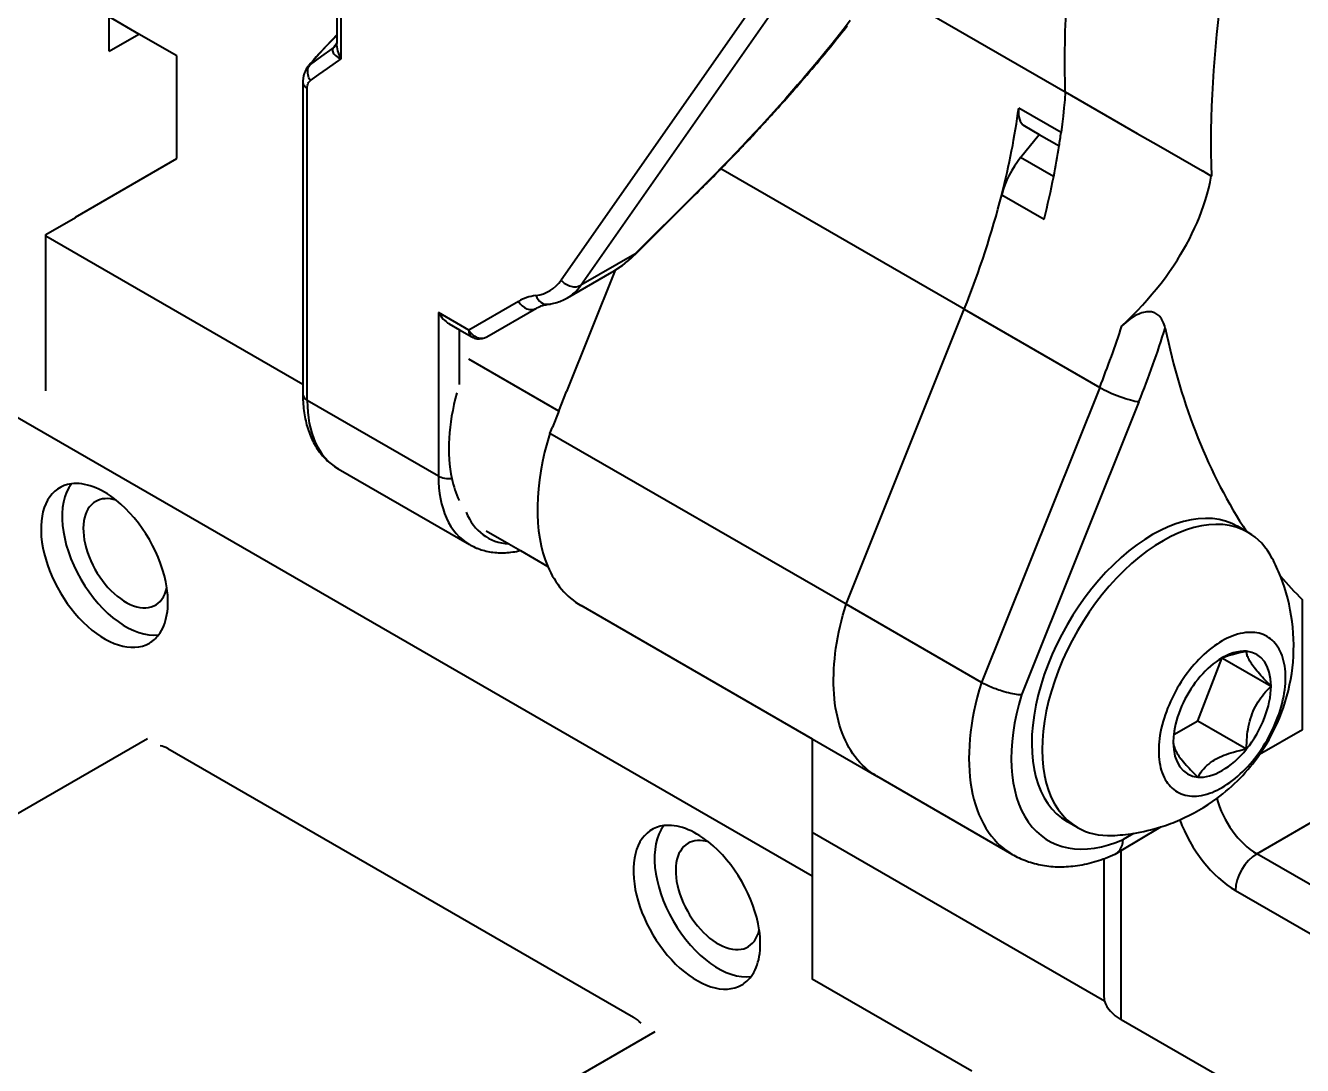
# Model space of a CAD drawing. Header units: millimetres. Extents: x 15 to 415, y 5 to 292.
# Drawn here: x 330.66 to 335.99, y 115.96 to 120.31 of the extents above; entities that cross this region are included whole.
import ezdxf

# ---------------------------------------------------------------- set-up
doc = ezdxf.new("R2010")
doc.units = ezdxf.units.MM
doc.layers.add('Geometries', color=7, linetype='Continuous')

msp = doc.modelspace()

# ---------------------------------------------------------------- linework, layer by layer
at = {"layer": 'Geometries', "linetype": 'Continuous', "lineweight": 40}
for p, q in [((331.9786, 120.1702), (331.9786, 121.4228)), ((334.2225, 120.4839), (335.0042, 120.0326)), ((333.7175, 120.4183), (332.8979, 119.2461)), ((332.9804, 119.224), (333.7992, 120.3952)), ((331.0099, 120.203), (331.0099, 120.3459)), ((331.1336, 120.2745), (331.0099, 120.3459)), ((331.9603, 120.3449), (331.9603, 120.2705)), ((331.0099, 120.203), (331.1336, 120.2745)), ((331.2927, 120.1826), (331.1336, 120.2745)), ((331.9603, 120.2705), (331.9603, 120.2691)), ((331.9603, 120.2691), (331.9603, 120.2374)), ((331.9456, 120.2163), (331.9403, 120.2126)), ((331.9557, 120.2262), (331.9547, 120.225)), ((331.2927, 119.7539), (331.2927, 120.1826)), ((331.843, 120.1428), (331.8426, 120.1423)), ((331.8427, 120.1424), (331.8426, 120.1423)), ((331.843, 120.1428), (331.8427, 120.1424)), ((331.8189, 120.0729), (331.8189, 120.0724)), ((331.8189, 120.0724), (331.8189, 118.8089)), ((331.8372, 118.7431), (331.8372, 120.0469)), ((335.0042, 120.0326), (335.3047, 119.8591)), ((334.9863, 119.863), (334.8095, 119.9651)), ((334.8342, 119.8901), (334.8951, 119.8549)), ((334.8173, 119.7581), (334.8951, 119.8549)), ((334.8951, 119.8549), (334.9782, 119.807)), ((335.3047, 119.8591), (335.3931, 119.8081)), ((335.3931, 119.8081), (335.5767, 119.702)), ((330.8685, 119.509), (331.2927, 119.7539)), ((334.9555, 119.6783), (334.8173, 119.7581)), ((333.5149, 119.6598), (333.5121, 119.657)), ((333.517, 119.662), (333.5149, 119.6598)), ((333.5277, 119.6728), (333.5269, 119.672)), ((333.5297, 119.6748), (333.5277, 119.6728)), ((333.5311, 119.6762), (333.5297, 119.6748)), ((333.5485, 119.694), (333.5461, 119.6915)), ((333.5652, 119.7111), (333.5643, 119.7101)), ((334.582, 119.124), (333.5652, 119.711)), ((335.6142, 119.6804), (335.5767, 119.702)), ((333.4628, 119.6101), (333.4542, 119.6015)), ((333.4595, 119.6044), (333.4646, 119.6094)), ((333.5093, 119.6542), (333.5085, 119.6534)), ((333.5101, 119.655), (333.5093, 119.6542)), ((333.5121, 119.657), (333.5101, 119.655)), ((333.4538, 119.6011), (333.2051, 119.3538)), ((333.2109, 119.357), (333.4596, 119.6044)), ((333.4542, 119.6015), (333.4538, 119.6011)), ((333.4596, 119.6044), (333.4596, 119.6043)), ((334.7385, 119.6022), (334.9153, 119.5002)), ((330.7447, 119.4363), (330.8685, 119.5077)), ((330.8685, 119.509), (330.8685, 119.5077)), ((330.7447, 119.4291), (330.7447, 119.4363)), ((330.7447, 118.8167), (330.7447, 119.4291)), ((331.8189, 118.8089), (330.7447, 119.4291)), ((333.2051, 119.3538), (332.9804, 119.224)), ((333.1241, 119.2875), (332.9208, 118.7795)), ((332.9239, 119.1715), (333.1099, 119.2789)), ((333.1103, 119.2791), (333.1099, 119.2788)), ((333.1149, 119.2818), (333.1103, 119.2791)), ((332.7196, 119.1569), (332.512, 119.037)), ((332.5875, 119.0084), (332.7951, 119.1283)), ((332.512, 119.037), (332.3852, 119.1102)), ((332.3852, 119.1102), (332.3852, 118.4267)), ((334.0885, 117.8907), (334.582, 119.124)), ((334.582, 119.124), (335.1477, 118.7974)), ((332.4294, 119.0636), (332.4736, 119.0381)), ((332.4736, 119.0381), (332.525, 119.0084)), ((332.4736, 118.8097), (332.4736, 119.0381)), ((332.8881, 118.6977), (332.5117, 118.915)), ((330.7447, 118.7831), (330.7447, 118.8167)), ((331.8189, 118.8089), (331.8189, 118.7686)), ((332.8881, 118.6977), (332.9208, 118.7795)), ((335.1477, 118.7974), (334.6541, 117.5641)), ((332.3852, 118.4267), (331.8372, 118.7431)), ((335.3118, 118.7375), (334.8213, 117.5117)), ((333.947, 116.7539), (330.5885, 118.6929)), ((332.8881, 118.6977), (332.8616, 118.6315)), ((332.851, 118.6051), (332.8616, 118.6315)), ((334.0885, 117.8907), (332.851, 118.6051)), ((331.9666, 118.457), (332.5146, 118.1406)), ((332.5851, 118.1974), (332.6787, 118.1433)), ((335.7614, 118.1948), (335.7239, 118.2165)), ((335.7677, 118.1912), (335.7614, 118.1948)), ((332.6787, 118.1433), (332.7274, 118.1152)), ((332.7274, 118.1152), (332.8418, 118.0491)), ((335.9949, 117.3663), (335.9949, 117.9097)), ((332.9797, 117.8862), (333.947, 117.3277)), ((334.6541, 117.5641), (334.0885, 117.8907)), ((335.5573, 117.4037), (335.6583, 117.6641)), ((335.6615, 117.6655), (335.6582, 117.6641)), ((335.6615, 117.6655), (335.8635, 117.5489)), ((335.4571, 117.3459), (335.5573, 117.4037)), ((335.5573, 117.4037), (335.7614, 117.2858)), ((335.9949, 117.3663), (335.816, 117.263)), ((330.292, 116.8229), (331.1697, 117.3296)), ((333.947, 117.3277), (333.947, 116.9678)), ((333.947, 117.3277), (334.2172, 117.1717)), ((331.2551, 117.2875), (333.1996, 116.1648)), ((334.2172, 117.1717), (334.2172, 117.1717)), ((334.7828, 116.8451), (334.2172, 117.1717)), ((335.8038, 116.8477), (336.1123, 117.0258)), ((333.947, 116.9678), (333.947, 116.9364)), ((335.0552, 116.9571), (335.0114, 116.9824)), ((335.2381, 116.8611), (335.4034, 116.9599)), ((335.1685, 116.2312), (333.947, 116.9364)), ((333.947, 116.9364), (333.947, 116.7539)), ((335.2884, 116.9329), (335.2457, 116.9075)), ((335.211, 116.8455), (335.2111, 116.8456)), ((335.2111, 116.8456), (335.2112, 116.8457)), ((335.2112, 116.8457), (335.2111, 116.8456)), ((335.2112, 116.8457), (335.2154, 116.8478)), ((335.2126, 116.8459), (335.2381, 116.8611)), ((335.2381, 116.1537), (335.2381, 116.8611)), ((336.6263, 116.3728), (335.8038, 116.8477)), ((335.1649, 116.827), (335.1649, 116.2557)), ((333.947, 116.7539), (333.947, 116.3241)), ((335.7154, 116.6946), (336.5379, 116.2197)), ((334.6138, 115.9391), (333.947, 116.3241)), ((336.5379, 115.4032), (335.2381, 116.1537)), ((310.0281, 102.6741), (333.291, 116.1049))]:
    msp.add_line(p, q, dxfattribs=at)
at = {"layer": 'Geometries', "linetype": 'Continuous', "lineweight": 40, "flags": 128}
for points in [[(335.0042, 120.0326), (335.0031, 120.0743), (335.0024, 120.1162), (335.0022, 120.1583), (335.0024, 120.2007), (335.003, 120.2433), (335.004, 120.2862), (335.0058, 120.337), (335.0081, 120.3881), (335.011, 120.4395), (335.0145, 120.4912), (335.0181, 120.5376), (335.0222, 120.5842), (335.0268, 120.631), (335.0303, 120.6643)], [(334.1058, 120.3306), (334.0862, 120.3052), (334.0661, 120.2795), (334.0455, 120.2535), (334.0241, 120.2268), (334.0022, 120.1998), (333.9798, 120.1726), (333.957, 120.1452), (333.9337, 120.1175), (333.91, 120.0897), (333.8858, 120.0617), (333.8613, 120.0335), (333.8364, 120.0052), (333.8111, 119.9768), (333.7854, 119.9482), (333.7594, 119.9195), (333.7334, 119.8912), (333.7072, 119.8628), (333.6806, 119.8344), (333.6537, 119.8058), (333.6259, 119.7767), (333.5979, 119.7474), (333.5696, 119.7182), (333.541, 119.6889), (333.5122, 119.6596), (333.4831, 119.6304), (333.4628, 119.6101)], [(334.0787, 120.291), (334.0839, 120.2976), (334.0913, 120.307), (334.0936, 120.31)], [(331.9603, 120.2705), (331.957, 120.2671), (331.945, 120.2548), (331.9331, 120.2424), (331.9212, 120.2299), (331.9094, 120.2173), (331.9085, 120.2163)], [(331.9085, 120.2163), (331.8977, 120.2045), (331.886, 120.1917), (331.8744, 120.1787), (331.8629, 120.1657), (331.8514, 120.1525), (331.8431, 120.1429)], [(331.9403, 120.2126), (331.8971, 120.1822), (331.8489, 120.1476)], [(331.9456, 120.2163), (331.944, 120.2135), (331.943, 120.2106), (331.9426, 120.2077), (331.9427, 120.2046), (331.9436, 120.2005), (331.9454, 120.1964), (331.948, 120.1923), (331.9514, 120.1882), (331.9555, 120.1842), (331.9603, 120.1804), (331.9658, 120.1767), (331.9719, 120.1733), (331.9786, 120.1702)], [(331.953, 120.2256), (331.9495, 120.2212), (331.9456, 120.2163)], [(331.9547, 120.225), (331.9504, 120.2204), (331.9456, 120.2163)], [(331.9594, 120.2332), (331.9581, 120.2317), (331.9536, 120.2264), (331.953, 120.2256)], [(331.9566, 120.2276), (331.9563, 120.2271), (331.956, 120.2267), (331.9556, 120.2262), (331.9552, 120.2257), (331.9548, 120.2251)], [(331.9594, 120.2332), (331.9592, 120.2327), (331.959, 120.2321), (331.9587, 120.2315), (331.9584, 120.2308), (331.9579, 120.23), (331.9576, 120.2292), (331.9573, 120.2288), (331.957, 120.2283), (331.9566, 120.2277), (331.9566, 120.2276)], [(331.9605, 120.237), (331.9604, 120.2369), (331.9604, 120.2367), (331.9604, 120.2365), (331.9603, 120.2363), (331.9602, 120.236), (331.9601, 120.2356), (331.96, 120.2352), (331.96, 120.2349), (331.9599, 120.2346), (331.9598, 120.2343), (331.9595, 120.2336), (331.9594, 120.2332)], [(331.9786, 120.1702), (331.9733, 120.1812), (331.9688, 120.1926), (331.9652, 120.2041), (331.9631, 120.2127), (331.9615, 120.2212), (331.9606, 120.2294), (331.9603, 120.2374)], [(333.9863, 120.1766), (333.9867, 120.1771), (333.9951, 120.1873), (334.0032, 120.1971), (334.0057, 120.2001)], [(331.8427, 120.1424), (331.8412, 120.1406), (331.84, 120.1391), (331.8391, 120.1379), (331.8384, 120.137), (331.8379, 120.1363), (331.8349, 120.1319), (331.8322, 120.1273), (331.8298, 120.1226), (331.8287, 120.1204), (331.8277, 120.1179), (331.8265, 120.115), (331.8254, 120.1122), (331.8246, 120.1096), (331.824, 120.1077), (331.8234, 120.1057), (331.8227, 120.1032), (331.822, 120.1005), (331.8215, 120.098), (331.8211, 120.0959), (331.8207, 120.0937), (331.8202, 120.0909), (331.82, 120.089), (331.8198, 120.0875), (331.8196, 120.0861), (331.8195, 120.0846), (331.8193, 120.0831), (331.8192, 120.0817), (331.8191, 120.0802), (331.819, 120.0782), (331.8189, 120.0756), (331.8189, 120.0729)], [(331.8501, 120.0801), (331.8469, 120.0857), (331.8443, 120.0915), (331.8422, 120.0975), (331.8406, 120.1036), (331.8396, 120.1097), (331.8392, 120.1157), (331.8394, 120.1217), (331.8402, 120.1275), (331.8415, 120.133), (331.8434, 120.1382), (331.8459, 120.1431), (331.8489, 120.1476)], [(331.8431, 120.1429), (331.8431, 120.1428), (331.843, 120.1428)], [(331.8489, 120.1476), (331.8458, 120.1454), (331.8431, 120.1429)], [(331.8501, 120.0801), (331.8859, 120.1056), (331.9218, 120.1309), (331.9786, 120.1702)], [(331.8189, 120.0724), (331.8192, 120.0689), (331.8201, 120.0654), (331.8216, 120.062), (331.8236, 120.0586), (331.8262, 120.0554), (331.8294, 120.0524), (331.833, 120.0495), (331.8372, 120.0469)], [(331.8372, 120.0469), (331.8374, 120.053), (331.8382, 120.0586), (331.8395, 120.0639), (331.8413, 120.0687), (331.843, 120.0721), (331.8451, 120.0752), (331.8475, 120.0778), (331.8501, 120.0801)], [(333.8372, 120.003), (333.8376, 120.0035), (333.8435, 120.0101), (333.8536, 120.0215), (333.8634, 120.0327), (333.8729, 120.0435), (333.8769, 120.0481)], [(333.8769, 120.0481), (333.882, 120.054), (333.8912, 120.0645), (333.9006, 120.0754), (333.9025, 120.0776)], [(335.0042, 120.0326), (335.0015, 119.9991), (334.9983, 119.9653), (334.9948, 119.9314), (334.9907, 119.8973), (334.9863, 119.863)], [(333.7631, 119.9207), (333.7669, 119.9248), (333.7738, 119.9324), (333.7782, 119.9373), (333.7823, 119.9418), (333.7859, 119.9458), (333.7891, 119.9493), (333.7918, 119.9523), (333.7942, 119.9549), (333.7961, 119.957), (333.7969, 119.9579), (333.7976, 119.9587), (333.7982, 119.9594), (333.7987, 119.9599), (333.7991, 119.9603), (333.7996, 119.9609), (333.8006, 119.962), (333.8019, 119.9635), (333.8036, 119.9654), (333.8054, 119.9674), (333.8099, 119.9724), (333.8148, 119.9779), (333.8201, 119.9838), (333.8258, 119.9901), (333.8281, 119.9927)], [(333.8281, 119.9927), (333.8317, 119.9968), (333.8372, 120.003)], [(333.7072, 119.8601), (333.7113, 119.8645), (333.726, 119.8803), (333.7327, 119.8876), (333.7395, 119.8949), (333.7462, 119.9023), (333.7498, 119.9062)], [(333.7498, 119.9062), (333.7531, 119.9097), (333.76, 119.9172), (333.7631, 119.9207)], [(333.66, 119.8098), (333.6627, 119.8126), (333.6688, 119.8191), (333.6827, 119.8339), (333.6935, 119.8453)], [(333.6935, 119.8453), (333.6969, 119.849), (333.7072, 119.8601)], [(333.606, 119.7532), (333.6082, 119.7555), (333.6173, 119.7649), (333.6208, 119.7686)], [(333.6208, 119.7686), (333.6259, 119.774), (333.6342, 119.7826), (333.6367, 119.7852)], [(333.6367, 119.7852), (333.642, 119.7908), (333.6458, 119.7948)], [(333.6458, 119.7948), (333.6493, 119.7984), (333.6562, 119.8057), (333.66, 119.8098)], [(333.5652, 119.7111), (333.5677, 119.7136), (333.5738, 119.7199)], [(333.5738, 119.7199), (333.5784, 119.7247), (333.5888, 119.7354), (333.589, 119.7355)], [(333.589, 119.7355), (333.5987, 119.7456), (333.606, 119.7532)], [(333.517, 119.662), (333.5184, 119.6634), (333.5269, 119.672)], [(333.5311, 119.6762), (333.5318, 119.677), (333.534, 119.6792)], [(333.534, 119.6792), (333.5447, 119.6901), (333.5461, 119.6915)], [(333.5485, 119.694), (333.5564, 119.7021), (333.5643, 119.7101)], [(335.2404, 119.0544), (335.2626, 119.0757), (335.2843, 119.0972), (335.3055, 119.1191), (335.3263, 119.1413), (335.3466, 119.1639), (335.3663, 119.1867), (335.3855, 119.2099), (335.4042, 119.2334), (335.4222, 119.2573), (335.4397, 119.2815), (335.4566, 119.306), (335.4728, 119.3309), (335.4859, 119.3521), (335.4985, 119.3735), (335.5107, 119.3952), (335.5223, 119.4171), (335.5334, 119.4393), (335.5443, 119.4622), (335.5545, 119.4854), (335.5642, 119.5089), (335.5732, 119.5325), (335.5816, 119.5564), (335.5895, 119.5808), (335.5967, 119.6054), (335.6032, 119.6302), (335.609, 119.6552), (335.6142, 119.6804)], [(333.4646, 119.6094), (333.4751, 119.6198), (333.4901, 119.6348), (333.493, 119.6378)], [(333.493, 119.6378), (333.5045, 119.6494), (333.5085, 119.6534)], [(333.4596, 119.6043), (333.4592, 119.604), (333.4568, 119.6023), (333.4538, 119.6011)], [(333.2051, 119.3538), (333.1923, 119.3411), (333.1792, 119.3291), (333.1659, 119.3178), (333.1523, 119.3071), (333.1385, 119.2971), (333.126, 119.2887)], [(333.2109, 119.357), (333.2105, 119.3566), (333.208, 119.3549), (333.2051, 119.3538)], [(333.126, 119.2887), (333.1245, 119.2877), (333.1149, 119.2818)], [(332.7951, 119.1283), (332.7969, 119.1293), (332.8012, 119.1316), (332.8024, 119.1322)], [(332.8024, 119.1322), (332.8057, 119.1337), (332.8102, 119.1357), (332.8147, 119.1375), (332.8194, 119.1391), (332.8241, 119.1405), (332.8289, 119.1418), (332.8326, 119.1426)], [(332.8326, 119.1426), (332.8338, 119.1429), (332.8387, 119.1438), (332.8433, 119.1446), (332.8446, 119.1448)], [(332.8446, 119.1448), (332.8486, 119.1453), (332.8517, 119.1458)], [(332.8517, 119.1458), (332.8551, 119.1464), (332.8616, 119.1477), (332.8679, 119.1491), (332.8742, 119.1508), (332.8804, 119.1526), (332.8865, 119.1546), (332.8926, 119.1567), (332.8985, 119.159), (332.9043, 119.1615), (332.9101, 119.1642), (332.9158, 119.167), (332.9213, 119.17), (332.9239, 119.1715)], [(335.4212, 119.0454), (335.4195, 119.0528), (335.4173, 119.0602), (335.4146, 119.0674), (335.4121, 119.073), (335.4093, 119.0784), (335.406, 119.0838), (335.4023, 119.089), (335.3986, 119.0933), (335.3945, 119.0974), (335.39, 119.1012), (335.3862, 119.1039), (335.3821, 119.1063), (335.3777, 119.1084), (335.3731, 119.1103), (335.3686, 119.1116), (335.3639, 119.1126), (335.359, 119.1133), (335.3542, 119.1136), (335.3486, 119.1136), (335.3431, 119.1131), (335.3377, 119.1123), (335.3307, 119.1108), (335.3238, 119.1089), (335.3171, 119.1065), (335.3107, 119.1039), (335.3024, 119.0999), (335.2945, 119.0957), (335.2868, 119.0911), (335.2794, 119.0862), (335.2723, 119.0812), (335.2655, 119.076), (335.2568, 119.069), (335.2485, 119.0618), (335.2404, 119.0544)], [(331.8189, 118.7686), (331.8189, 118.7636), (331.819, 118.7543), (331.8193, 118.7451), (331.8198, 118.736), (331.8204, 118.7269), (331.8211, 118.7179), (331.822, 118.709), (331.8231, 118.7002), (331.8243, 118.6915), (331.8256, 118.6828), (331.8271, 118.6743), (331.8288, 118.6658), (331.8306, 118.6575), (331.8325, 118.6492), (331.8346, 118.6411), (331.8369, 118.6331), (331.8393, 118.6251), (331.8418, 118.6174), (331.8445, 118.6097), (331.8473, 118.6021), (331.8503, 118.5947), (331.8534, 118.5874), (331.8567, 118.5803), (331.86, 118.5733), (331.8636, 118.5664), (331.8672, 118.5597), (331.871, 118.5531), (331.875, 118.5467), (331.879, 118.5404), (331.8832, 118.5342), (331.8875, 118.5283), (331.8919, 118.5224), (331.8965, 118.5168), (331.9011, 118.5112), (331.9059, 118.5059), (331.9108, 118.5007), (331.9158, 118.4956), (331.9209, 118.4908), (331.9261, 118.486), (331.9315, 118.4815), (331.9369, 118.4771), (331.9424, 118.4729), (331.9481, 118.4688), (331.9538, 118.4649), (331.9596, 118.4611), (331.9656, 118.4576), (331.9666, 118.457)], [(332.5146, 118.1406), (332.5196, 118.1378), (332.5257, 118.1345), (332.5319, 118.1315), (332.5382, 118.1286), (332.5446, 118.1258), (332.547, 118.1248)], [(332.547, 118.1248), (332.551, 118.1233), (332.5576, 118.1209), (332.5642, 118.1187), (332.5709, 118.1166), (332.5777, 118.1148), (332.5846, 118.1131), (332.5915, 118.1116), (332.5986, 118.1102), (332.6057, 118.1091), (332.6128, 118.1081), (332.6201, 118.1073), (332.6274, 118.1066), (332.6347, 118.1062), (332.6348, 118.1062)], [(332.6348, 118.1062), (332.6422, 118.1059), (332.6497, 118.1059), (332.6572, 118.106), (332.6649, 118.1062), (332.6725, 118.1067), (332.6803, 118.1074), (332.688, 118.1082), (332.6958, 118.1092), (332.7037, 118.1104), (332.7116, 118.1118), (332.7196, 118.1134), (332.7274, 118.1152)], [(334.1568, 117.2178), (334.1462, 117.2288), (334.1361, 117.2404), (334.1264, 117.2526), (334.1171, 117.2654), (334.1083, 117.2787), (334.1002, 117.2924), (334.0925, 117.3065), (334.0853, 117.3212), (334.0785, 117.3365), (334.0721, 117.3525), (334.0662, 117.369), (334.0609, 117.3859), (334.056, 117.4034), (334.0517, 117.4213), (334.0479, 117.4393), (334.0447, 117.4577), (334.0419, 117.4766), (334.0397, 117.4958), (334.038, 117.5157), (334.0368, 117.536), (334.0361, 117.5566), (334.036, 117.5775), (334.0364, 117.5988), (334.0373, 117.6199), (334.0387, 117.6413), (334.0406, 117.6629), (334.0431, 117.6848), (334.0461, 117.7073), (334.0497, 117.73), (334.0538, 117.7528), (334.0584, 117.7758), (334.0635, 117.7989), (334.069, 117.8217), (334.075, 117.8446), (334.0815, 117.8676), (334.0885, 117.8907)], [(335.8015, 117.2546), (335.8045, 117.2585), (335.8135, 117.2708), (335.8222, 117.2834), (335.8307, 117.2963), (335.839, 117.3094), (335.8469, 117.3228), (335.8545, 117.3363), (335.8617, 117.35), (335.8686, 117.3638), (335.8752, 117.3777), (335.8813, 117.3916), (335.8871, 117.4055), (335.8924, 117.4194), (335.8973, 117.4333), (335.9018, 117.447), (335.9059, 117.4606), (335.91, 117.4757), (335.9136, 117.4905), (335.9166, 117.5051), (335.9191, 117.5193), (335.9211, 117.5332), (335.9227, 117.5465), (335.9237, 117.5595), (335.9243, 117.572), (335.9245, 117.5841), (335.9243, 117.5962), (335.9237, 117.6082), (335.9226, 117.6201), (335.921, 117.6319), (335.919, 117.6434), (335.9164, 117.6545), (335.9134, 117.6654), (335.9099, 117.6759), (335.9059, 117.6861), (335.9018, 117.695), (335.8973, 117.7035), (335.8924, 117.7117), (335.8871, 117.7194), (335.8813, 117.7267), (335.8752, 117.7335), (335.8686, 117.7399), (335.8617, 117.7457), (335.8545, 117.751), (335.8469, 117.7558), (335.839, 117.76), (335.8307, 117.7636), (335.8222, 117.7667), (335.8135, 117.7692), (335.8045, 117.7711), (335.7953, 117.7724), (335.7859, 117.7731), (335.7764, 117.7733), (335.7667, 117.773), (335.757, 117.772), (335.746, 117.7704), (335.7349, 117.7681), (335.7238, 117.7652), (335.7128, 117.7617), (335.7017, 117.7577), (335.691, 117.7533), (335.6803, 117.7483), (335.6698, 117.743), (335.6594, 117.7372), (335.6488, 117.7308), (335.6381, 117.7239), (335.6272, 117.7164), (335.6162, 117.7082), (335.6052, 117.6995), (335.5943, 117.6903), (335.5834, 117.6805), (335.5726, 117.6702), (335.5618, 117.6593), (335.552, 117.649), (335.5424, 117.6382), (335.5328, 117.627), (335.5235, 117.6155), (335.5143, 117.6035), (335.5053, 117.5912), (335.4965, 117.5786), (335.488, 117.5657), (335.4798, 117.5526), (335.4719, 117.5393), (335.4643, 117.5257), (335.457, 117.512), (335.4501, 117.4982), (335.4436, 117.4843), (335.4374, 117.4704), (335.4317, 117.4565), (335.4264, 117.4426), (335.4214, 117.4287), (335.4169, 117.415), (335.4128, 117.4014), (335.4088, 117.3863), (335.4052, 117.3715), (335.4022, 117.3569), (335.3996, 117.3427), (335.3976, 117.3288), (335.3961, 117.3155), (335.395, 117.3026), (335.3944, 117.29), (335.3942, 117.2779)], [(335.7614, 117.6941), (335.7461, 117.6909), (335.7309, 117.6875), (335.7159, 117.6838), (335.7013, 117.6797), (335.6894, 117.6759), (335.6779, 117.6719), (335.6666, 117.6676), (335.6615, 117.6655)], [(335.8635, 117.5489), (335.8553, 117.5571), (335.8477, 117.5649), (335.8405, 117.5724), (335.8337, 117.5795), (335.8273, 117.5864), (335.8213, 117.5929), (335.8157, 117.5992), (335.8096, 117.6062), (335.8039, 117.613), (335.7986, 117.6194), (335.7937, 117.6256), (335.7892, 117.6315), (335.7851, 117.6372), (335.7814, 117.6428), (335.7779, 117.6481), (335.7748, 117.6532), (335.7721, 117.6582), (335.7696, 117.6631), (335.7675, 117.6678), (335.7659, 117.6718), (335.7646, 117.6756), (335.7634, 117.6794), (335.7626, 117.6832), (335.762, 117.6869), (335.7616, 117.6905), (335.7614, 117.6941)], [(335.6582, 117.6641), (335.6557, 117.663), (335.6456, 117.6582)], [(334.7397, 117.5275), (334.7331, 117.5296), (334.7266, 117.5318), (334.7201, 117.5341), (334.7134, 117.5366), (334.7068, 117.5392), (334.7002, 117.5418), (334.694, 117.5444), (334.6879, 117.5471), (334.6819, 117.5498), (334.6759, 117.5526), (334.6701, 117.5555), (334.6644, 117.5584), (334.6592, 117.5612), (334.6541, 117.5641)], [(334.8213, 117.5117), (334.8148, 117.5119), (334.8078, 117.5125), (334.8004, 117.5133), (334.7926, 117.5145), (334.7844, 117.516), (334.7759, 117.5178), (334.7671, 117.5198), (334.7581, 117.5221), (334.7489, 117.5247), (334.7397, 117.5275)], [(335.7614, 117.2858), (335.7616, 117.2988), (335.762, 117.3113), (335.7626, 117.3233), (335.7634, 117.3348), (335.7646, 117.346), (335.7659, 117.3568), (335.7675, 117.3672), (335.7696, 117.379), (335.7721, 117.3905), (335.7748, 117.4015), (335.7779, 117.4123), (335.7814, 117.4228), (335.7851, 117.4331), (335.7892, 117.4432), (335.7937, 117.4531), (335.7986, 117.4629), (335.8039, 117.4725), (335.8096, 117.4821), (335.8157, 117.4915), (335.8213, 117.4997), (335.8273, 117.5078), (335.8337, 117.5159), (335.8405, 117.524), (335.8477, 117.5322), (335.8553, 117.5405), (335.8635, 117.5489)], [(335.4553, 117.3132), (335.4554, 117.3096), (335.4558, 117.306), (335.4564, 117.3023), (335.4568, 117.3005)], [(335.3942, 117.2779), (335.3944, 117.2658), (335.3951, 117.2538), (335.3962, 117.2419), (335.3977, 117.2301), (335.3998, 117.2186), (335.4023, 117.2075), (335.4053, 117.1966), (335.4088, 117.1861), (335.4128, 117.176), (335.4169, 117.1671), (335.4214, 117.1585), (335.4264, 117.1504), (335.4317, 117.1426), (335.4374, 117.1353), (335.4436, 117.1285), (335.4501, 117.1221), (335.457, 117.1163), (335.4643, 117.111), (335.4719, 117.1062), (335.4798, 117.102), (335.488, 117.0984), (335.4965, 117.0953), (335.5053, 117.0929), (335.5143, 117.091), (335.5235, 117.0896), (335.5328, 117.0889), (335.5424, 117.0887), (335.552, 117.0891), (335.5618, 117.09), (335.5728, 117.0916), (335.5838, 117.0939), (335.5949, 117.0968), (335.606, 117.1003), (335.617, 117.1043), (335.6278, 117.1088), (335.6384, 117.1137), (335.649, 117.1191), (335.6594, 117.1248), (335.67, 117.1312), (335.6807, 117.1381), (335.6916, 117.1457), (335.7025, 117.1538), (335.7135, 117.1626), (335.7244, 117.1717), (335.7353, 117.1815), (335.7462, 117.1918), (335.757, 117.2027), (335.7667, 117.213), (335.7764, 117.2238), (335.7859, 117.235), (335.7953, 117.2466), (335.8015, 117.2546)], [(335.4568, 117.3005), (335.4573, 117.2985), (335.4584, 117.2947), (335.4597, 117.2909), (335.4607, 117.2883)], [(335.4607, 117.2883), (335.4613, 117.2869), (335.4634, 117.2822), (335.4659, 117.2773), (335.4686, 117.2723), (335.4717, 117.2672), (335.4746, 117.2627)], [(335.4746, 117.2627), (335.4752, 117.2619), (335.4789, 117.2563), (335.4831, 117.2506), (335.4873, 117.245)], [(335.5573, 117.168), (335.5627, 117.1768), (335.5686, 117.1856), (335.5751, 117.1942), (335.5823, 117.2027), (335.5887, 117.2095), (335.5957, 117.2162), (335.6031, 117.2227), (335.6111, 117.229), (335.6197, 117.235), (335.6257, 117.2389), (335.632, 117.2427), (335.6402, 117.2472), (335.6486, 117.2514), (335.6574, 117.2555), (335.6665, 117.2593), (335.6761, 117.263), (335.686, 117.2665), (335.6961, 117.2698), (335.7064, 117.2729), (335.7198, 117.2765), (335.7335, 117.2799), (335.7474, 117.283), (335.7614, 117.2858)], [(334.2172, 117.1717), (334.2127, 117.1743), (334.2008, 117.1819), (334.1893, 117.19), (334.1781, 117.1987), (334.1673, 117.208), (334.1568, 117.2178)], [(335.4873, 117.245), (335.4876, 117.2447), (335.4924, 117.2385), (335.4977, 117.2321), (335.5034, 117.2253), (335.505, 117.2234)], [(335.505, 117.2234), (335.5095, 117.2183), (335.5151, 117.212), (335.5159, 117.2112)], [(335.5159, 117.2112), (335.5211, 117.2055), (335.5275, 117.1986), (335.5343, 117.1915), (335.5415, 117.184), (335.5492, 117.1762), (335.5573, 117.168)], [(335.2154, 116.8478), (335.2196, 116.8505), (335.2236, 116.8537), (335.2272, 116.8573), (335.2306, 116.8614), (335.2337, 116.8659), (335.2364, 116.8708), (335.2389, 116.8761), (335.241, 116.8818), (335.2427, 116.8878), (335.2441, 116.8941), (335.2451, 116.9006), (335.2457, 116.9075)], [(334.7828, 116.8451), (334.7884, 116.842), (334.7888, 116.8417)], [(334.7888, 116.8417), (334.7958, 116.838), (334.8034, 116.8341), (334.811, 116.8304), (334.8185, 116.827)], [(335.1649, 116.827), (335.1721, 116.8296), (335.182, 116.8334), (335.1918, 116.8373), (335.2017, 116.8415), (335.211, 116.8455)], [(334.8185, 116.827), (334.8187, 116.8269), (334.8265, 116.8236), (334.8344, 116.8204), (334.8372, 116.8193)], [(334.8372, 116.8193), (334.8424, 116.8174), (334.8504, 116.8145), (334.8586, 116.8119), (334.8668, 116.8094), (334.8751, 116.8071), (334.8834, 116.8049), (334.8919, 116.803), (334.9004, 116.8012), (334.909, 116.7996), (334.9177, 116.7982), (334.9264, 116.7969), (334.9352, 116.7959), (334.9441, 116.795), (334.953, 116.7943), (334.962, 116.7937), (334.9711, 116.7934), (334.9802, 116.7933), (334.9894, 116.7933), (334.9987, 116.7935), (335.008, 116.7939), (335.0156, 116.7944)], [(335.0156, 116.7944), (335.0173, 116.7945), (335.0267, 116.7953), (335.0362, 116.7963), (335.0457, 116.7974), (335.0552, 116.7988), (335.0648, 116.8003), (335.0744, 116.802), (335.0841, 116.8039), (335.0938, 116.806), (335.1035, 116.8083), (335.1132, 116.8108), (335.123, 116.8135), (335.1271, 116.8147)], [(335.1271, 116.8147), (335.1328, 116.8163), (335.1426, 116.8194), (335.1524, 116.8226), (335.1623, 116.826), (335.1649, 116.827)]]:
    msp.add_lwpolyline(points, dxfattribs=at)
at = {"layer": 'Geometries', "linetype": 'Continuous', "lineweight": 40}
for centre, radius, start, end in [((329.6985, 123.7371), 5.5733, 320.6072, 321.8062), ((328.9323, 124.3694), 6.5668, 319.18913, 320.32159), ((332.8373, 119.7321), 0.5294, 309.5174, 314.8805), ((332.8666, 119.6962), 0.4831, 302.4947, 309.5501), ((332.5562, 119.0625), 0.0625, 240, 260.4018), ((332.5562, 119.0625), 0.0625, 260.4018, 300), ((335.1653, 117.7163), 0.793, 21.6254, 27.479), ((335.1653, 117.7163), 0.793, 325.1371, 21.6254), ((335.1653, 117.7163), 0.793, 306.535, 325.1371), ((335.1653, 117.7163), 0.793, 293.5647, 306.535), ((335.1653, 117.7163), 0.793, 278.9278, 287.4706), ((335.1653, 117.7163), 0.793, 287.4706, 293.5647), ((335.1653, 117.7163), 0.793, 272.521, 278.9278)]:
    msp.add_arc(centre, radius, start, end, dxfattribs=at)
for centre, major_axis, ratio, start_param, end_param in [((338.7942, 121.6461), (2.25, 3.8971), 0.57735, 1.555059, 2.391508), ((332.3811, 119.2453), (-0.8308, -1.439), 0.57735, 4.293246, 4.397027), ((333.0667, 119.3005), (-1.25, -2.1651), 0.57735, 2.026052, 2.18806), ((334.8967, 119.9983), (0.0625, 0.1083), 0.57735, 2.188127, 3.141593), ((333.2435, 119.1984), (1.25, 2.1651), 0.57735, 5.30406, 5.329646), ((333.2435, 119.1984), (1.25, 2.1651), 0.57735, 5.24602, 5.30406), ((334.9057, 119.6324), (0.125, 0.2165), 0.57735, 1.308997, 2.016289), ((333.2435, 119.1984), (1.25, 2.1651), 0.57735, 5.166754, 5.24602), ((333.0667, 119.3005), (-1.25, -2.1651), 0.57735, 1.815141, 2.025162), ((334.9057, 119.6324), (0.125, 0.2165), 0.57735, 2.016289, 2.025162), ((332.6297, 119.579), (-0.2187, 0.3789), 0.57735, 2.908797, 3.405039), ((332.9421, 119.2716), (0.0512, -0.0358), 0.788326, 4.359523, 5.930323), ((333.0009, 118.6697), (0.2813, -0.4871), 0.57735, 2.908797, 3.141593), ((332.8363, 119.2067), (-0.0083, 0.0619), 0.794472, 1.886164, 3.141607), ((332.6739, 119.6045), (0.25, -0.433), 0.57735, 0.000032, 0.263447), ((332.7638, 119.1824), (0.0313, -0.0541), 0.816497, 4.712389, 6.283185), ((332.4294, 119.1358), (0.0442, -0.0765), 0.57735, 4.712389, 5.497787), ((332.5562, 119.0625), (-0.0313, 0.0541), 0.816497, 1.570796, 3.141593), ((332.5562, 119.0625), (0.0313, 0.0541), 0.57735, 2.356194, 3.141593), ((333.6324, 118.9739), (-1.25, -2.1651), 0.57735, 1.815142, 1.927848), ((333.7208, 118.9228), (1.3125, 2.2733), 0.57735, 4.956735, 5.085296), ((338.6615, 121.7227), (2.3438, 4.0596), 0.57735, 2.568533, 2.861742), ((331.8814, 118.7686), (0.0625, 0), 0.57735, 3.141593, 3.926991), ((332.9588, 118.8476), (-0.375, -0.6495), 0.57735, 5.142078, 5.714843), ((335.2234, 118.7886), (-0.1161, 0.0464), 0.197528, 0.941049, 1.726433), ((335.2234, 118.7886), (-0.1161, 0.0464), 0.197528, 1.72643, 2.511835), ((332.2791, 118.9982), (-0.3125, -0.5413), 0.57735, 5.497787, 6.283185), ((333.4172, 118.6439), (-0.4375, -0.7578), 0.57735, 5.082775, 5.874129), ((330.9899, 118.053), (0.1875, -0.3248), 0.57735, 2.903652, 6.283185), ((331.0783, 118.104), (0.1875, -0.3248), 0.57735, 3.379534, 6.045244), ((330.9899, 118.053), (0.1875, -0.3248), 0.57735, 2.171472, 2.903652), ((332.4294, 118.4522), (0.0625, 0), 0.57735, 3.926991, 4.898103), ((332.8271, 118.6818), (0.3125, 0.5413), 0.57735, 2.356194, 3.141591), ((332.9588, 118.8476), (-0.375, -0.6495), 0.57735, 5.714843, 5.902432), ((331.0783, 118.104), (-0.125, 0.2165), 0.57735, 5.724203, 6.283185), ((330.9899, 118.053), (0.1875, -0.3248), 0.57735, 0.970121, 2.171472), ((335.3677, 117.5994), (0.3562, 0.617), 0.57735, 0, 3.141593), ((331.0783, 118.104), (-0.125, 0.2165), 0.57735, 0, 3.700575), ((332.8713, 118.6563), (-0.2813, -0.4871), 0.57735, 5.868903, 6.563182), ((335.4114, 117.5741), (0.3562, 0.617), 0.57735, 0, 3.141593), ((335.4114, 117.5741), (0.3562, 0.617), 0.57735, 5.930469, 6.283185), ((333.4172, 118.6439), (-0.4375, -0.7578), 0.57735, 5.874129, 6.283185), ((338.6615, 121.7227), (2.3438, 4.0596), 0.57735, 2.943647, 2.992216), ((330.9899, 118.053), (0.1875, -0.3248), 0.57735, 0.237941, 0.970121), ((330.9899, 118.053), (0.1875, -0.3248), 0.57735, 0, 0.237941), ((335.6594, 117.431), (0.1443, 0.25), 0.57735, 0.261799, 0.852941), ((335.6594, 117.431), (0.1443, 0.25), 0.57735, 5.497787, 6.544985), ((335.6594, 117.431), (0.1443, 0.25), 0.57735, 0.852941, 1.308997), ((335.2203, 117.6029), (0.4375, 0.7578), 0.57735, 1.941182, 3.141608), ((335.6594, 117.431), (0.1443, 0.25), 0.57735, 1.308997, 2.221554), ((335.6594, 117.431), (0.1443, 0.25), 0.57735, 4.45059, 5.497787), ((335.3087, 117.5519), (-0.375, -0.6495), 0.57735, 5.092889, 6.949547), ((335.6594, 117.431), (0.1443, 0.25), 0.57735, 2.221554, 2.356194), ((335.6594, 117.431), (0.1443, 0.25), 0.57735, 2.356194, 3.403392), ((331.2551, 117.1854), (-0.0625, 0.1083), 0.57735, 5.497787, 5.874171), ((335.6594, 117.431), (0.1443, 0.25), 0.57735, 3.403392, 4.45059), ((335.8038, 117.0518), (-0.125, 0.2165), 0.57735, 1.129275, 2.356194), ((333.4648, 116.6241), (0.1875, -0.3248), 0.57735, 2.903652, 6.283185), ((333.5532, 116.6751), (0.1875, -0.3248), 0.57735, 3.379534, 6.045244), ((333.4648, 116.6241), (0.1875, -0.3248), 0.57735, 2.171445, 2.903652), ((335.4114, 117.5741), (0.3562, 0.617), 0.57735, 3.141593, 3.494309), ((335.7154, 117.0008), (0.1875, -0.3248), 0.57735, 4.423944, 5.497787), ((333.5532, 116.6751), (-0.125, 0.2165), 0.57735, 0, 3.700603), ((333.5532, 116.6751), (-0.125, 0.2165), 0.57735, 5.724175, 6.283185), ((333.4648, 116.6241), (0.1875, -0.3248), 0.57735, 0.970148, 2.171445), ((335.8038, 116.7456), (-0.0625, -0.1083), 0.57735, 3.926991, 5.497787), ((333.4648, 116.6241), (0.1875, -0.3248), 0.57735, 0.237941, 0.970148), ((333.4648, 116.6241), (0.1875, -0.3248), 0.57735, 0, 0.237941), ((335.4149, 116.2557), (-0.25, 0), 0.57735, 0, 0.170901), ((335.4149, 116.2557), (-0.25, 0), 0.57735, 0.170901, 0.785398), ((333.1996, 116.0627), (-0.0625, 0.1083), 0.57735, 5.121404, 5.497787)]:
    msp.add_ellipse(centre, major_axis=major_axis, ratio=ratio, start_param=start_param, end_param=end_param, dxfattribs=at)

doc.saveas('drawing.dxf')
